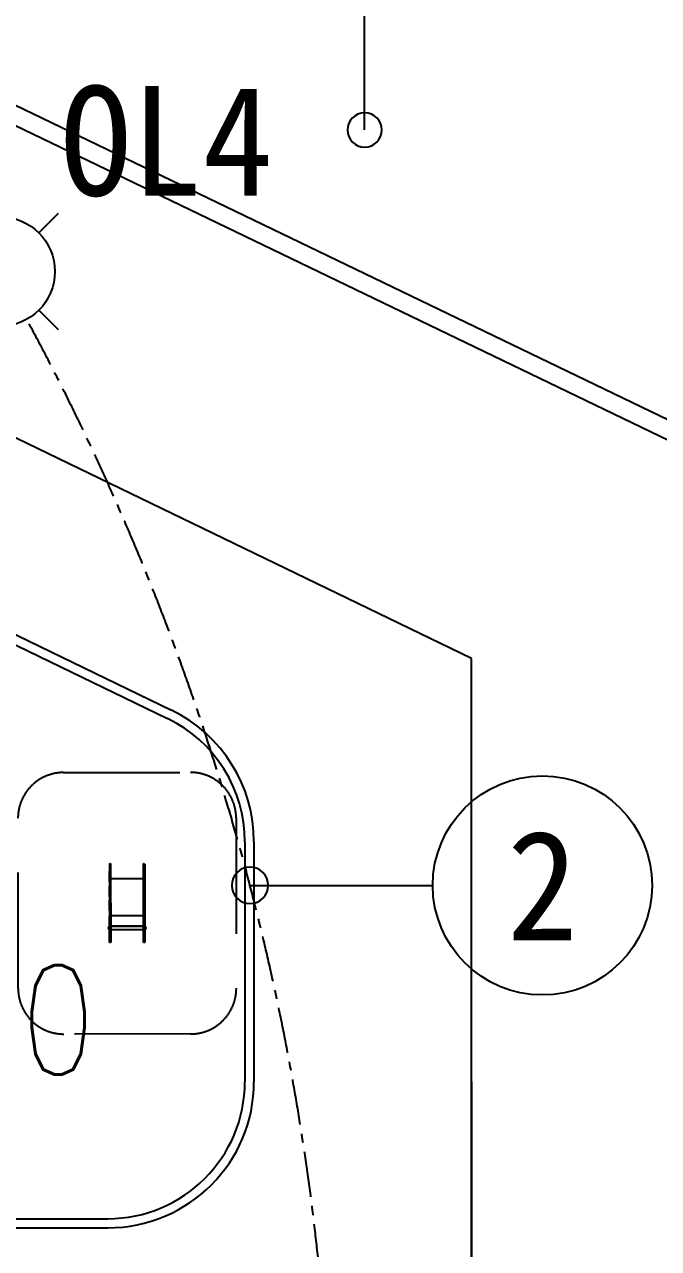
# Model space of a CAD drawing. Header units: millimetres. Extents: x 1145859089 to 1147511753, y -1047484727 to -1047247487.
# Drawn here: x 1146335532 to 1146342470, y -1047312026 to -1047298622 of the extents above; entities that cross this region are included whole.
import ezdxf
from ezdxf.enums import TextEntityAlignment as Align
from ezdxf.xclip import XClip

# ---------------------------------------------------------------- set-up
doc = ezdxf.new("R2010")
doc.units = ezdxf.units.MM
doc.header["$LTSCALE"] = 100
doc.header["$MEASUREMENT"] = 0
doc.header["$XCLIPFRAME"] = 2
for name, pattern in [('CENTERX2', [4, 2.5, -0.5, 0.5, -0.5]), ('단지배치도$0$HIDDEN', [9.525, 6.35, -3.175]), ('단지배치도$0$HIDDENX2', [0.75, 0.5, -0.25])]:
    doc.linetypes.add(name, pattern=pattern)
doc.layers.get('0').update_dxf_attribs({"linetype": 'CONTINUOUS'})
for name, color, linetype in [('01-전등등기구', 2, 'CONTINUOUS'), ('L-지중매입', 3, 'CENTERX2'), ('TEXT', 7, 'CONTINUOUS'), ('TEXT-기호', 2, 'CONTINUOUS'), ('XREF', 135, 'CONTINUOUS'), ('단지배치도$0$S240910', 33, 'CONTINUOUS'), ('단지배치도$0$W240910', 135, 'CONTINUOUS')]:
    doc.layers.add(name, color=color, linetype=linetype)
doc.styles.add('단지배치도$0$WS1', font='romans.shx', dxfattribs={"width": 0.8, "bigfont": 'whgtxt.shx'})
doc.styles.add('돋움체', font='DotumChe.ttf')

# ---------------------------------------------------------------- blocks, each defined once
blk = doc.blocks.new('단지배치도$0$zw$9902')
at = {"layer": '단지배치도$0$W240910'}
for p, q in [((70581, 71593), (70581, 100184)), ((51151, 79390, 1673713), (75000, 67888, 1673713)), ((51105, 79190, 1673713), (74800, 67762, 1673713)), ((71750, 65803, 0), (54040, 74381, 0)), ((64550, 67024, 0), (68424, 65148, 0)), ((64594, 67114, 0), (68468, 65238, 0)), ((64594, 67114, 0), (68468, 65238, 0)), ((71750, 61170, 0), (71750, 65803, 0)), ((69270, 63798, 0), (69270, 61170, 0)), ((69370, 63798, 0), (69370, 61170, 0)), ((71750, 57970, 0), (71750, 63798, 0)), ((71750, 61170, 0), (71750, 54970, 0)), ((58740, 59670, 0), (67770, 59670, 0)), ((58740, 59670, 0), (67770, 59670, 0)), ((58740, 59570, 0), (67770, 59570, 0)), ((58740, 59570, 0), (67770, 59570, 0))]:
    blk.add_line(p, q, dxfattribs=at)
at = {"layer": '단지배치도$0$W240910', "linetype": '단지배치도$0$HIDDENX2', "ltscale": 100}
for p, q in [((68161, 63390, 0), (67801, 63390, 0)), ((67802, 62990, 0), (68161, 62990, 0)), ((67802, 62990, 0), (68161, 62990, 0)), ((68162, 62874, 0), (67802, 62874, 0)), ((68162, 62871, 0), (67802, 62871, 0)), ((68162, 62833, 0), (67802, 62833, 0))]:
    blk.add_line(p, q, dxfattribs=at)
at = {"layer": '단지배치도$0$W240910', "linetype": '단지배치도$0$HIDDEN', "ltscale": 2, "elevation": 0}
blk.add_lwpolyline([(67290, 61692, -0.414214), (66789, 62191), (66787, 64055, -0.414214), (67287, 64556), (68674, 64557, -0.414214), (69175, 64058), (69177, 62194, -0.414214), (68677, 61693)], format="xyb", close=True, dxfattribs=at)
at = {"layer": '단지배치도$0$W240910', "linetype": '단지배치도$0$HIDDENX2', "ltscale": 100, "elevation": 0}
for points in [[(67793, 63551), (67787, 63551), (67788, 62983)], [(67794, 62983), (67793, 63558), (67801, 63558), (67802, 62694), (67788, 62694), (67788, 62983), (67794, 62983)], [(68169, 63551), (68175, 63551), (68176, 62695), (68162, 62695), (68161, 63559), (68169, 63559), (68169, 62983)], [(67793, 63362), (67789, 63362), (67789, 63474), (67793, 63474)], [(68169, 63474), (68173, 63474), (68173, 63362), (68169, 63362)], [(67794, 63200), (67790, 63200), (67790, 63312), (67794, 63312)], [(68169, 63312), (68173, 63312), (68173, 63200), (68169, 63200)], [(67790, 63045), (67790, 63157), (67794, 63157)], [(68169, 63157), (68173, 63157), (68173, 63045)], [(68175, 62983), (68169, 62983), (68170, 62695)], [(67775, 62853), (67775, 62855), (67775, 62855)]]:
    blk.add_lwpolyline(points, dxfattribs=at)
blk.add_lwpolyline([(67788, 62834, -0.336961), (67775, 62852), (67775, 62852, -0.336631), (67788, 62869)], format="xyb", dxfattribs=at)
at = {"layer": '단지배치도$0$W240910'}
for centre, radius, start, end in [((68020, 71697), 8000, 0, 64.6645), ((70581, 71593), 188, 0, 180), ((70581, 71593), 188, 180, 0), ((67770, 63798, 0), 1500, 0, 64.1578), ((67770, 63798, 0), 1600, 0, 64.1578), ((67770, 61170, 0), 1500, 270, 0), ((67770, 61170, 0), 1600, 270, 0)]:
    blk.add_arc(centre, radius, start, end, dxfattribs=at)
at = {"layer": '단지배치도$0$W240910', "linetype": '단지배치도$0$HIDDENX2', "ltscale": 100}
for centre, start, end in [((67793, 62855, 0), 105.5774, 180.0147), ((68171, 62855, 0), 354.8139, 74.5519), ((68171, 62852, 0), 285.5774, 74.5519)]:
    blk.add_arc(centre, 17.9, start, end, dxfattribs=at)
at = {"layer": '단지배치도$0$S240910', "style": '단지배치도$0$WS1', "width": 0.8}
blk.add_text('FH:32.00', height=1200, dxfattribs=at).set_placement((61878, 61248))
blk = doc.blocks.new('단지배치도')
blk.add_blockref('단지배치도$0$zw$9902', (141034, 142437))
blk = doc.blocks.new('L옥외보안등')
at = {"layer": '01-전등등기구', "linetype": 'Continuous', "ltscale": 2}
for p, q in [((0, 3.181), (0.53, 2.651)), ((3.181, 3.181), (2.651, 2.651)), ((0.53, 0.53), (0, 0)), ((2.651, 0.53), (3.181, 0))]:
    blk.add_line(p, q, dxfattribs=at)
at = {"layer": '01-전등등기구'}
blk.add_circle((1.59, 1.59), 1.499, dxfattribs=at)
blk = doc.blocks.new('A$C742764A1')
at = {"layer": 'TEXT-기호', "color": 6}
blk.add_line((0.5, 0.5), (0.5, 5.5), dxfattribs=at)
blk.add_circle((0.5, 0.5), 0.5, dxfattribs=at)
blk.add_circle((0.5, 0.5), 0.5, dxfattribs=at)

msp = doc.modelspace()

# ---------------------------------------------------------------- linework, layer by layer
at = {"layer": 'L-지중매입', "ltscale": 2}
msp.add_arc((1146311100.157025, -1047315071.94456), 27801.087256, 0.8671176166, 28.3949090549, dxfattribs=at)
at = {"layer": 'TEXT-기호', "color": 6}
msp.add_circle((1146341199.726954, -1047308049.58098), 1200, dxfattribs=at)

# ---------------------------------------------------------------- block references
at = {"layer": '01-전등등기구', "linetype": 'Continuous', "ltscale": 2, "xscale": 400.0000000000001, "yscale": 400.0000000000001, "zscale": 400.0000000000001}
msp.add_blockref('L옥외보안등', (1146334629.469674, -1047301962.894386, 0), dxfattribs=at)
at = {"layer": 'TEXT-기호', "linetype": 'Continuous', "ltscale": 2, "xscale": -400, "yscale": 400, "zscale": 400, "rotation": 269.9999999999948}
msp.add_blockref('A$C742764A1', (1146337799.724746, -1047308249.587808), dxfattribs=at)
at = {"layer": 'XREF'}
ref = msp.add_blockref('단지배치도', (1146127639.433662, -1047513806.462535), dxfattribs=at)
XClip(ref).set_block_clipping_path([(72982.4064819524, 34919.7593965302), (360382.4067475507, 255319.7593436702)])

# ---------------------------------------------------------------- texts
at = {"layer": 'TEXT', "style": '돋움체'}
msp.add_text('OL4', height=1200, dxfattribs=at).set_placement((1146335926.321065, -1047299895.011914, 0), align=Align.MIDDLE_LEFT)
at = {"layer": 'TEXT-기호', "color": 6, "style": '돋움체'}
msp.add_text('2', height=1200, dxfattribs=at).set_placement((1146341199.726954, -1047308049.58098), align=Align.MIDDLE)

doc.saveas('drawing.dxf')
